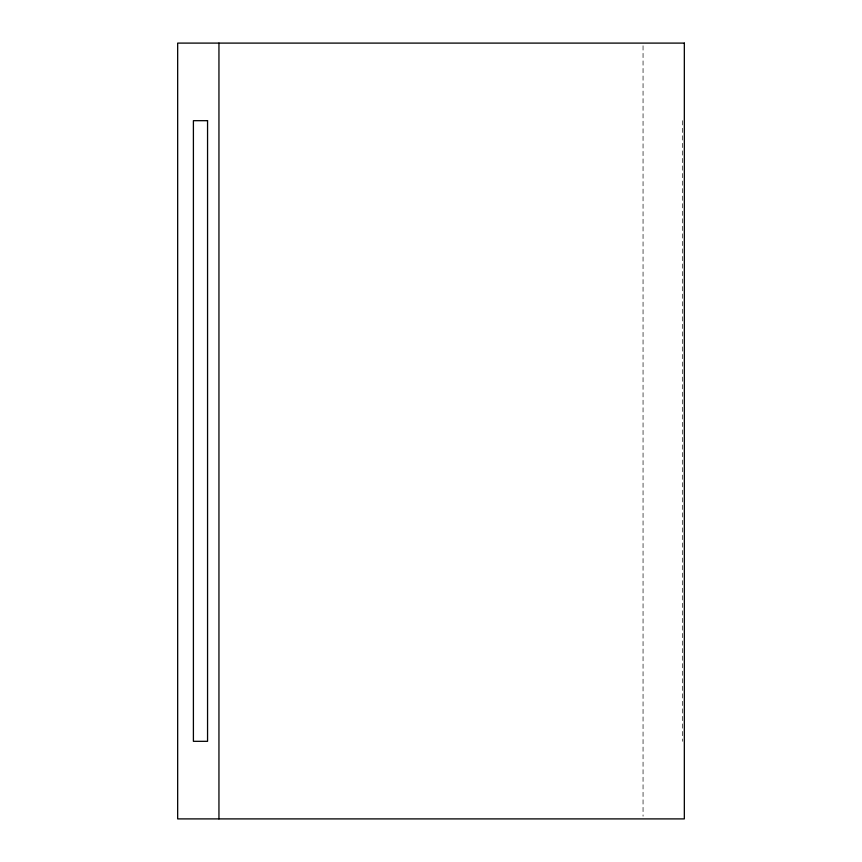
<?xml version="1.0" encoding="UTF-8"?>
<svg xmlns="http://www.w3.org/2000/svg" width="862" height="862" viewBox="0 0 862 862"><rect width="100%" height="100%" fill="white"/><g stroke="black" fill="none" stroke-linecap="round" stroke-linejoin="round"><path stroke-width="0.65" stroke-dasharray="4.31 3.23" d="M682.51 120.68L682.51 741.32M643.052 45.794L643.052 816.206"/><path stroke-width="1.29" d="M218.948 43.1L218.948 818.9M684.331 43.1L177.669 43.1L177.669 818.9L684.331 818.9L684.331 43.1M207.559 120.68L193.4 120.68L193.4 741.32L207.559 741.32L207.559 120.68"/></g></svg>
